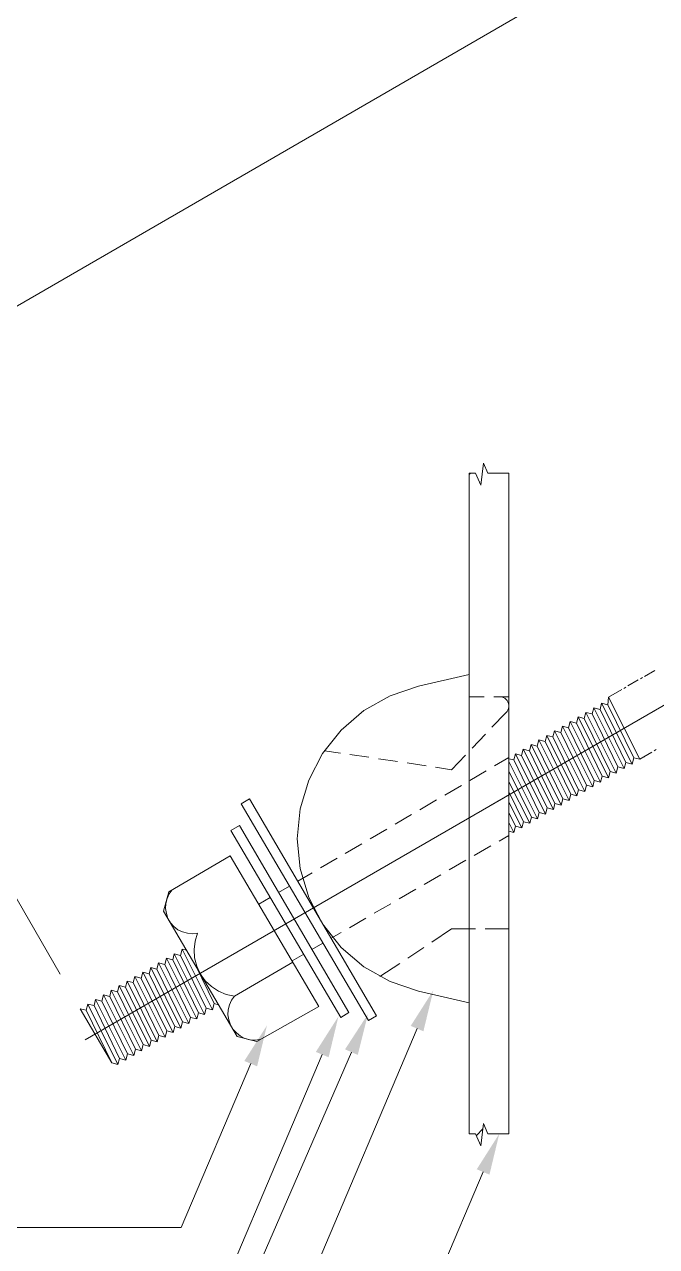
# Model space of a CAD drawing. Header units: millimetres. Extents: x 2 to 579, y 1 to 405.
# Drawn here: x 220.8 to 229.02, y 93.44 to 109.32 of the extents above; entities that cross this region are included whole.
import ezdxf

# ---------------------------------------------------------------- set-up
doc = ezdxf.new("R2010")
doc.units = ezdxf.units.MM
doc.linetypes.add('XKITLINE00', pattern=[0])
doc.layers.add('LinkedObject', color=7, linetype='Continuous', lineweight=0)

# ---------------------------------------------------------------- blocks, each defined once
blk = doc.blocks.new('*A4')
at = {"layer": 'LinkedObject'}
for points in [[(225.989, 96.235), (225.824, 96.305), (226.118, 96.767)], [(225.135, 95.928), (224.97, 96), (225.268, 96.459)], [(223.826, 95.779), (223.66, 95.849), (223.954, 96.311)], [(224.756, 95.897), (224.59, 95.967), (224.884, 96.429)], [(226.848, 94.371), (226.683, 94.441), (226.976, 94.903)]]:
    blk.add_hatch(color=6, dxfattribs=at).paths.add_polyline_path(points, flags=17)
at = {"layer": 'LinkedObject', "color": 6, "linetype": 'XKITLINE00', "lineweight": 0}
for p, q in [((217.36, 103.735), (258.753, 127.659)), ((226.863, 99.172), (241.684, 107.738)), ((221.266, 96.977), (216.91, 104.514)), ((225.907, 96.27), (221.751, 86.48)), ((225.053, 95.964), (222.139, 89.268)), ((223.743, 95.814), (222.84, 93.686)), ((224.673, 95.932), (223.095, 92.214)), ((226.765, 94.406), (222.475, 84.299)), ((222.84, 93.686), (213.298, 93.686))]:
    blk.add_line(p, q, dxfattribs=at)
at = {"layer": 'LinkedObject', "color": 9, "linetype": 'XKITLINE00', "lineweight": 0}
for p, q in [((226.737, 103.336), (226.771, 103.623)), ((226.771, 103.623), (226.828, 103.492)), ((226.583, 103.492), (226.667, 103.492)), ((226.583, 103.475), (226.601, 103.492)), ((226.667, 103.492), (226.737, 103.336)), ((226.828, 103.492), (227.101, 103.492)), ((232.548, 102.458), (221.588, 96.124)), ((228.865, 100.849), (229, 100.927)), ((228.649, 100.724), (228.784, 100.802)), ((228.811, 100.818), (228.838, 100.834)), ((228.398, 100.58), (228.568, 100.677)), ((228.595, 100.693), (228.622, 100.709)), ((228.803, 99.774), (228.961, 99.865)), ((228.989, 99.881), (229.016, 99.897))]:
    blk.add_line(p, q, dxfattribs=at)
at = {"layer": 'LinkedObject', "color": 7, "linetype": 'XKITLINE00', "lineweight": 0}
for p, q in [((226.583, 94.903), (226.583, 103.492)), ((227.101, 103.492), (227.101, 94.903)), ((226.583, 100.872), (225.926, 100.72)), ((225.556, 100.597), (225.216, 100.405)), ((225.926, 100.72), (225.556, 100.597)), ((225.216, 100.405), (224.92, 100.151)), ((224.92, 100.151), (224.677, 99.846)), ((224.677, 99.846), (224.497, 99.5)), ((224.497, 99.5), (224.386, 99.126)), ((224.386, 99.126), (224.349, 98.738)), ((224.349, 98.738), (224.386, 98.35)), ((224.386, 98.35), (224.497, 97.976)), ((224.497, 97.976), (224.677, 97.63)), ((224.677, 97.63), (224.92, 97.325)), ((224.92, 97.325), (225.216, 97.072)), ((225.216, 97.072), (225.556, 96.88)), ((225.556, 96.88), (225.926, 96.756)), ((226.583, 96.604), (225.926, 96.756)), ((221.716, 96.198), (221.716, 96.198)), ((226.737, 94.747), (226.771, 95.034)), ((226.771, 95.034), (226.828, 94.903)), ((226.667, 94.903), (226.583, 94.903)), ((226.667, 94.903), (226.737, 94.747)), ((226.678, 94.88), (226.763, 94.965)), ((227.101, 94.903), (226.828, 94.903))]:
    blk.add_line(p, q, dxfattribs=at)
at = {"layer": 'LinkedObject', "color": 1, "linetype": 'XKITLINE00', "lineweight": 0}
for p, q in [((226.583, 100.583), (226.78, 100.583)), ((226.905, 100.583), (227.101, 100.583)), ((227.005, 100.581), (226.983, 100.583)), ((227.026, 100.575), (227.005, 100.581)), ((228.398, 100.58), (228.388, 100.48)), ((228.398, 100.58), (228.803, 99.774)), ((227.046, 100.565), (227.026, 100.575)), ((227.063, 100.552), (227.046, 100.565)), ((227.078, 100.535), (227.063, 100.552)), ((227.089, 100.517), (227.078, 100.535)), ((227.088, 100.411), (227.097, 100.431)), ((227.097, 100.496), (227.089, 100.517)), ((227.101, 100.475), (227.097, 100.496)), ((227.097, 100.431), (227.101, 100.453)), ((227.101, 100.453), (227.101, 100.475)), ((228.205, 100.441), (228.184, 100.36)), ((228.286, 100.42), (228.205, 100.441)), ((228.205, 100.441), (228.6, 99.65)), ((228.307, 100.501), (228.286, 100.42)), ((228.622, 99.731), (228.286, 100.42)), ((228.388, 100.48), (228.307, 100.501)), ((228.307, 100.501), (228.703, 99.709)), ((228.724, 99.79), (228.388, 100.48)), ((227.062, 100.376), (226.881, 100.187)), ((227.062, 100.376), (227.077, 100.392)), ((227.077, 100.392), (227.088, 100.411)), ((227.899, 100.262), (227.878, 100.181)), ((227.98, 100.24), (227.899, 100.262)), ((227.899, 100.262), (228.293, 99.472)), ((228.001, 100.321), (227.98, 100.24)), ((228.082, 100.3), (228.001, 100.321)), ((228.001, 100.321), (228.395, 99.531)), ((228.103, 100.381), (228.082, 100.3)), ((228.417, 99.612), (228.082, 100.3)), ((228.184, 100.36), (228.103, 100.381)), ((228.103, 100.381), (228.498, 99.591)), ((228.519, 99.671), (228.184, 100.36)), ((227.695, 100.142), (227.674, 100.061)), ((227.776, 100.121), (227.695, 100.142)), ((227.695, 100.142), (228.088, 99.354)), ((227.797, 100.202), (227.776, 100.121)), ((228.11, 99.434), (227.776, 100.121)), ((227.878, 100.181), (227.797, 100.202)), ((227.797, 100.202), (228.191, 99.413)), ((228.212, 99.494), (227.878, 100.181)), ((228.314, 99.553), (227.98, 100.24)), ((226.795, 100.097), (226.622, 99.916)), ((227.389, 99.962), (227.368, 99.881)), ((227.47, 99.941), (227.389, 99.962)), ((227.389, 99.962), (227.781, 99.176)), ((227.491, 100.022), (227.47, 99.941)), ((227.802, 99.256), (227.47, 99.941)), ((227.572, 100.001), (227.491, 100.022)), ((227.491, 100.022), (227.883, 99.235)), ((227.593, 100.082), (227.572, 100.001)), ((227.905, 99.316), (227.572, 100.001)), ((227.674, 100.061), (227.593, 100.082)), ((227.593, 100.082), (227.986, 99.294)), ((228.007, 99.375), (227.674, 100.061)), ((224.702, 99.883), (224.911, 99.852)), ((225.034, 99.834), (225.281, 99.797)), ((226.536, 99.825), (226.356, 99.636)), ((227.185, 99.843), (227.163, 99.762)), ((227.265, 99.822), (227.185, 99.843)), ((227.185, 99.843), (227.576, 99.057)), ((227.287, 99.903), (227.265, 99.822)), ((227.598, 99.138), (227.265, 99.822)), ((227.368, 99.881), (227.287, 99.903)), ((227.287, 99.903), (227.679, 99.117)), ((227.7, 99.197), (227.368, 99.881)), ((228.724, 99.79), (228.703, 99.709)), ((228.803, 99.774), (228.724, 99.79)), ((228.863, 99.799), (228.864, 99.8)), ((225.405, 99.778), (225.652, 99.741)), ((225.776, 99.723), (226.023, 99.686)), ((226.147, 99.667), (226.356, 99.636)), ((227.096, 99.776), (227.101, 99.781)), ((227.163, 99.762), (227.101, 99.778)), ((227.101, 99.744), (227.474, 98.998)), ((227.495, 99.079), (227.163, 99.762)), ((228.519, 99.671), (228.498, 99.591)), ((228.6, 99.65), (228.519, 99.671)), ((228.622, 99.731), (228.6, 99.65)), ((228.703, 99.709), (228.622, 99.731)), ((227.393, 99.019), (227.101, 99.618)), ((227.101, 99.48), (227.372, 98.939)), ((228.212, 99.494), (228.191, 99.413)), ((228.293, 99.472), (228.212, 99.494)), ((228.314, 99.553), (228.293, 99.472)), ((228.395, 99.531), (228.314, 99.553)), ((228.417, 99.612), (228.395, 99.531)), ((228.498, 99.591), (228.417, 99.612)), ((227.29, 98.96), (227.101, 99.349)), ((227.905, 99.316), (227.883, 99.235)), ((227.986, 99.294), (227.905, 99.316)), ((228.007, 99.375), (227.986, 99.294)), ((228.088, 99.354), (228.007, 99.375)), ((228.11, 99.434), (228.088, 99.354)), ((228.191, 99.413), (228.11, 99.434)), ((223.727, 99.257), (223.617, 99.191)), ((225.275, 96.375), (223.617, 99.191)), ((223.727, 99.257), (225.381, 96.436)), ((227.101, 99.215), (227.269, 98.879)), ((227.7, 99.197), (227.679, 99.117)), ((227.781, 99.176), (227.7, 99.197)), ((227.802, 99.256), (227.781, 99.176)), ((227.883, 99.235), (227.802, 99.256)), ((227.188, 98.901), (227.101, 99.079)), ((227.393, 99.019), (227.372, 98.939)), ((227.474, 98.998), (227.393, 99.019)), ((227.495, 99.079), (227.474, 98.998)), ((227.576, 99.057), (227.495, 99.079)), ((227.598, 99.138), (227.576, 99.057)), ((227.679, 99.117), (227.598, 99.138)), ((227.101, 98.951), (227.167, 98.82)), ((227.167, 98.82), (227.101, 98.837)), ((227.188, 98.901), (227.167, 98.82)), ((227.269, 98.879), (227.188, 98.901)), ((227.29, 98.96), (227.269, 98.879)), ((227.372, 98.939), (227.29, 98.96)), ((226.097, 97.395), (226.356, 97.567)), ((226.356, 97.567), (226.666, 97.567)), ((226.791, 97.567), (227.101, 97.567)), ((222.749, 97.244), (222.728, 97.163)), ((222.749, 97.244), (223.143, 96.454)), ((222.83, 97.222), (222.749, 97.244)), ((222.851, 97.303), (222.83, 97.222)), ((222.851, 97.303), (223.245, 96.513)), ((222.909, 97.288), (222.851, 97.303)), ((225.785, 97.187), (225.993, 97.326)), ((222.545, 97.124), (222.524, 97.043)), ((222.545, 97.124), (222.938, 96.336)), ((222.626, 97.103), (222.545, 97.124)), ((222.647, 97.184), (222.626, 97.103)), ((222.959, 96.416), (222.626, 97.103)), ((222.647, 97.184), (223.04, 96.395)), ((222.728, 97.163), (222.647, 97.184)), ((223.062, 96.476), (222.728, 97.163)), ((223.164, 96.535), (222.83, 97.222)), ((223.267, 96.594), (223.027, 97.087)), ((225.422, 96.945), (225.681, 97.118)), ((222.236, 96.948), (222.215, 96.867)), ((222.317, 96.927), (222.236, 96.948)), ((222.236, 96.948), (222.631, 96.158)), ((222.341, 97.004), (222.319, 96.923)), ((222.652, 96.239), (222.319, 96.923)), ((222.341, 97.004), (222.733, 96.217)), ((222.421, 96.983), (222.341, 97.004)), ((222.443, 97.064), (222.421, 96.983)), ((222.755, 96.298), (222.421, 96.983)), ((222.443, 97.064), (222.836, 96.276)), ((222.524, 97.043), (222.443, 97.064)), ((222.857, 96.357), (222.524, 97.043)), ((221.93, 96.769), (221.909, 96.688)), ((221.93, 96.769), (222.324, 95.98)), ((222.011, 96.748), (221.93, 96.769)), ((222.032, 96.829), (222.011, 96.748)), ((222.032, 96.829), (222.426, 96.039)), ((222.113, 96.808), (222.032, 96.829)), ((222.134, 96.888), (222.113, 96.808)), ((222.447, 96.12), (222.113, 96.808)), ((222.134, 96.888), (222.528, 96.099)), ((222.215, 96.867), (222.134, 96.888)), ((222.55, 96.179), (222.215, 96.867)), ((221.726, 96.649), (221.705, 96.568)), ((221.807, 96.628), (221.726, 96.649)), ((221.726, 96.649), (222.119, 95.861)), ((221.828, 96.709), (221.807, 96.628)), ((222.14, 95.942), (221.807, 96.628)), ((221.828, 96.709), (222.221, 95.921)), ((221.909, 96.688), (221.828, 96.709)), ((222.243, 96.001), (221.909, 96.688)), ((222.345, 96.061), (222.011, 96.748)), ((221.935, 95.824), (221.524, 96.526)), ((221.524, 96.526), (221.603, 96.508)), ((221.624, 96.589), (221.603, 96.508)), ((221.935, 95.824), (221.603, 96.508)), ((221.705, 96.568), (221.624, 96.589)), ((221.624, 96.589), (222.016, 95.802)), ((222.038, 95.883), (221.705, 96.568)), ((223.062, 96.476), (223.04, 96.395)), ((223.143, 96.454), (223.062, 96.476)), ((223.164, 96.535), (223.143, 96.454)), ((223.245, 96.513), (223.164, 96.535)), ((223.267, 96.594), (223.245, 96.513)), ((223.325, 96.579), (223.267, 96.594)), ((222.755, 96.298), (222.733, 96.217)), ((222.836, 96.276), (222.755, 96.298)), ((222.857, 96.357), (222.836, 96.276)), ((222.938, 96.336), (222.857, 96.357)), ((222.959, 96.416), (222.938, 96.336)), ((223.04, 96.395), (222.959, 96.416)), ((225.381, 96.436), (225.275, 96.375)), ((222.55, 96.179), (222.528, 96.099)), ((222.631, 96.158), (222.55, 96.179)), ((222.652, 96.239), (222.631, 96.158)), ((222.733, 96.217), (222.652, 96.239)), ((222.243, 96.001), (222.221, 95.921)), ((222.324, 95.98), (222.243, 96.001)), ((222.345, 96.061), (222.324, 95.98)), ((222.426, 96.039), (222.345, 96.061)), ((222.447, 96.12), (222.426, 96.039)), ((222.528, 96.099), (222.447, 96.12)), ((222.016, 95.802), (221.935, 95.824)), ((222.038, 95.883), (222.016, 95.802)), ((222.119, 95.861), (222.038, 95.883)), ((222.14, 95.942), (222.119, 95.861)), ((222.221, 95.921), (222.14, 95.942))]:
    blk.add_line(p, q, dxfattribs=at)
at = {"layer": 'LinkedObject', "color": 4, "linetype": 'XKITLINE00', "lineweight": 0}
for p, q in [((227.101, 99.794), (226.915, 99.685)), ((226.807, 99.622), (226.591, 99.495)), ((226.483, 99.432), (226.268, 99.306)), ((226.16, 99.242), (225.944, 99.116)), ((225.836, 99.053), (225.621, 98.926)), ((225.513, 98.863), (225.297, 98.737)), ((225.189, 98.674), (224.973, 98.547)), ((226.973, 98.708), (227.101, 98.782)), ((226.649, 98.52), (226.865, 98.646)), ((224.866, 98.484), (224.65, 98.358)), ((226.324, 98.332), (226.54, 98.458)), ((224.542, 98.294), (224.355, 98.185)), ((226, 98.145), (226.216, 98.27)), ((224.247, 98.121), (224.106, 98.039)), ((225.675, 97.957), (225.891, 98.082)), ((223.997, 97.975), (223.847, 97.887)), ((225.35, 97.769), (225.567, 97.894)), ((225.026, 97.581), (225.242, 97.706)), ((224.79, 97.444), (224.918, 97.518)), ((224.539, 97.299), (224.682, 97.382)), ((224.281, 97.15), (224.432, 97.237))]:
    blk.add_line(p, q, dxfattribs=at)
at = {"layer": 'LinkedObject', "color": 2, "linetype": 'XKITLINE00', "lineweight": 0}
for p, q in [((223.595, 98.91), (223.485, 98.845)), ((224.915, 96.416), (223.485, 98.845)), ((223.595, 98.91), (225.02, 96.477)), ((225.02, 96.477), (224.915, 96.416))]:
    blk.add_line(p, q, dxfattribs=at)
at = {"layer": 'LinkedObject', "color": 3, "linetype": 'XKITLINE00', "lineweight": 0}
for p, q in [((222.676, 98.049), (223.476, 98.516)), ((224.63, 96.556), (223.476, 98.516)), ((222.61, 97.798), (222.676, 98.049)), ((222.722, 98.076), (222.683, 98.022)), ((222.639, 97.898), (222.636, 97.831)), ((222.655, 97.962), (222.639, 97.898)), ((222.683, 98.022), (222.655, 97.962)), ((222.61, 97.798), (223.566, 96.167)), ((222.636, 97.831), (222.646, 97.766)), ((222.646, 97.766), (222.667, 97.703)), ((222.667, 97.703), (222.701, 97.646)), ((222.701, 97.646), (222.745, 97.597)), ((222.745, 97.597), (222.797, 97.556)), ((222.797, 97.556), (222.857, 97.527)), ((222.857, 97.527), (222.92, 97.509)), ((222.92, 97.509), (222.986, 97.504)), ((222.986, 97.504), (223.052, 97.512)), ((223.019, 97.407), (223.006, 97.298)), ((223.052, 97.512), (223.019, 97.407)), ((223.006, 97.298), (223.013, 97.188)), ((223.013, 97.188), (223.041, 97.081)), ((223.041, 97.081), (223.087, 96.982)), ((223.533, 96.692), (224.289, 97.134)), ((223.087, 96.982), (223.152, 96.892)), ((223.152, 96.892), (223.231, 96.816)), ((223.231, 96.816), (223.323, 96.756)), ((223.323, 96.756), (223.425, 96.714)), ((223.425, 96.714), (223.533, 96.692)), ((223.494, 96.638), (223.466, 96.578)), ((223.533, 96.692), (223.494, 96.638)), ((223.45, 96.514), (223.447, 96.448)), ((223.447, 96.448), (223.457, 96.382)), ((223.466, 96.578), (223.45, 96.514)), ((223.822, 96.1), (224.63, 96.556)), ((223.457, 96.382), (223.478, 96.319)), ((223.478, 96.319), (223.512, 96.262)), ((223.512, 96.262), (223.556, 96.213)), ((223.556, 96.213), (223.608, 96.172)), ((223.566, 96.167), (223.822, 96.1)), ((223.608, 96.172), (223.668, 96.143)), ((223.668, 96.143), (223.731, 96.125)), ((223.797, 96.12), (223.863, 96.128)), ((223.731, 96.125), (223.797, 96.12))]:
    blk.add_line(p, q, dxfattribs=at)

msp = doc.modelspace()

# ---------------------------------------------------------------- block references
at = {"lineweight": 0}
msp.add_blockref('*A4', (0, 0), dxfattribs=at)

doc.saveas('drawing.dxf')
